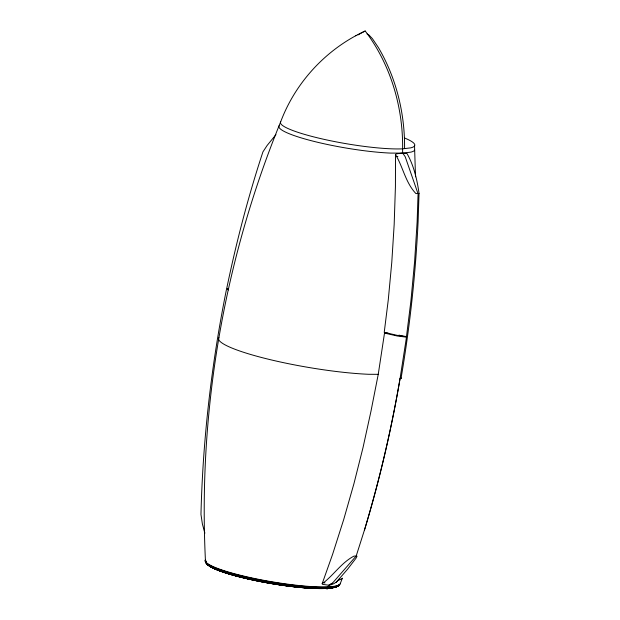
<?xml version="1.0" encoding="UTF-8"?>
<svg xmlns="http://www.w3.org/2000/svg" width="620" height="620" viewBox="0 0 620 620"><rect width="100%" height="100%" fill="white"/><g stroke="black" fill="none" stroke-linecap="round" stroke-linejoin="round"><path stroke-width="0.93" d="M335.955 582.606L347.704 569.044L355.926 558.341L357.027 556.194L356.105 556.295L364.475 529.968A1091.518 899.395 87.3 0 0 400.078 378.471L401.055 378.247A1090.812 898.814 87.3 0 0 418.097 221.797L419.035 193.448C417.167 179.746 413.796 165.346 406.898 153.373L401.566 153.132L396.335 153.869L395.521 154.512L395.421 186.698L394.173 224.533L391.786 262.26L388.275 299.84L384.229 332.359L397.374 335.389L406.495 336.521M279.155 125.736A68.983 10.075 9.7 0 0 315.479 141.763A68.983 10.075 9.7 0 0 390.608 153.094L402.613 153.132L402.628 148.831A167.671 138.159 87.3 0 0 365.196 31C326.632 48.755 295.616 82.003 280.697 121.768C224.122 259.811 198.245 410.231 205.375 559.24M388.035 333.087L384.516 333.079L378.231 374.418L370.993 411.137L363.018 447.594L353.942 483.662L343.79 519.273L332.576 554.396L322.144 583.777L322.757 584.365L328.732 585.21L332.328 583.133M400.078 378.471L406.1 339.683L410.952 300.623L414.633 261.353L417.128 221.921L418.066 193.82L405.209 156.751L402.744 153.171M328.732 585.21L327.29 587.946L325.19 588.403M340.272 583.583L342.38 578.158A69.835 10.199 9.7 0 1 338.481 580.142M275.954 134.641L267.096 145.506L262.926 151.892C248.202 196.509 236.367 242.056 226.804 288.052L228.454 289.354M339.845 578.359C337.148 581.878 333.645 584.575 329.158 585.179L332.289 583.366L356.144 556.055L353.981 556.101C341.279 562.689 333.421 575.6 322.144 583.777M355.71 35.774L356.19 35.526M419.035 193.448L415.95 193.595C405.526 182.761 403.031 167.013 395.521 154.512M402.613 153.132L410.82 152.14A68.983 10.075 9.7 0 0 414.671 150.18M378.285 374.325L368.784 374.294A92.806 13.555 9.7 0 1 267.701 359.05A92.806 13.555 9.7 0 1 218.845 337.481M397.056 156.418L397.87 156.511M324.167 582.792L324.988 582.893M384.516 333.079L397.296 336.009L406.418 337.148L398.986 335.126M323.981 588.07L327.391 589M367.055 33.984L368.939 34.999L372.426 38.688L378.386 47.539A167.671 138.159 87.3 0 1 404.565 148.599M228.323 289.966L226.672 288.656L226.122 291.16C211.443 364.684 202.81 439.44 200.965 514.406L202.391 524.032L204.887 533.177M400.822 377.719L401.055 378.247M400.784 377.96L401.016 378.479L400.039 378.712A1091.518 899.395 87.3 0 1 364.436 530.208M414.54 145.917L415.516 176.824M404.721 138.074A68.13 9.951 9.7 0 1 410.735 147.855L402.628 148.831A68.13 9.951 9.7 0 1 324.609 139.477A68.13 9.951 9.7 0 1 280.697 121.768M357.996 34.937A167.671 138.159 87.3 0 1 365.196 31M339.923 584.241A68.433 9.998 9.7 0 1 266.786 581.227A68.433 9.998 9.7 0 1 205.483 559.984M340.117 583.924A68.572 10.021 9.7 0 1 266.833 580.901A68.572 10.021 9.7 0 1 205.406 559.62M338.822 585.241A67.518 9.866 9.7 0 1 269.56 582.777A67.518 9.866 9.7 0 1 205.933 562.139M339.14 585.04A67.797 9.905 9.7 0 1 266.685 582.056A67.797 9.905 9.7 0 1 205.956 561.015M339.435 584.807A68.045 9.943 9.7 0 1 266.716 581.808A68.045 9.943 9.7 0 1 205.763 560.689M337.381 585.652A66.162 9.664 9.7 0 1 275.203 584.187A66.162 9.664 9.7 0 1 208.142 564.882M338.481 585.404A67.208 9.819 9.7 0 1 266.654 582.443A67.208 9.819 9.7 0 1 206.452 561.588M332.979 587.458A65.41 9.556 9.7 0 1 266.724 582.715A65.41 9.556 9.7 0 1 208.855 565.068M339.69 584.536A68.262 9.974 9.7 0 1 266.747 581.529A68.262 9.974 9.7 0 1 205.608 560.348M337.76 585.613A66.526 9.718 9.7 0 1 275.241 584.141A66.526 9.718 9.7 0 1 207.809 564.727M338.125 585.528A66.882 9.773 9.7 0 1 275.28 584.048A66.882 9.773 9.7 0 1 207.491 564.533"/></g></svg>
